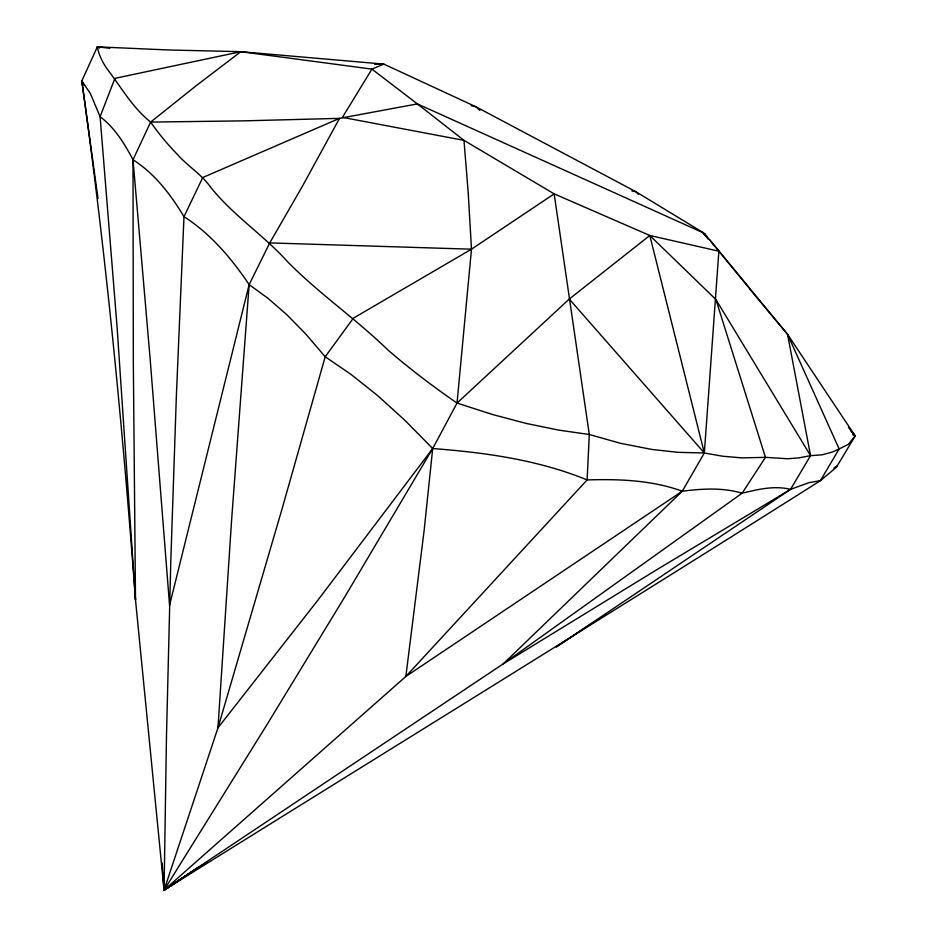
<?xml version="1.0" encoding="UTF-8"?>
<svg xmlns="http://www.w3.org/2000/svg" width="937" height="937" viewBox="0 0 937 937"><rect width="100%" height="100%" fill="white"/><g stroke="black" fill="none" stroke-linecap="round" stroke-linejoin="round"><path stroke-width="1.41" d="M98.022 198.562L81.812 80.945L90.303 93.384L100.095 116.703L117.031 326.334L135.502 599.856C122.63 426.429 105.858 253.213 81.812 80.945L97.343 46.85L168.578 49.977L240.821 51.687L371.942 69.115L417.375 103.902L703.3 232.833L705.573 235.62L703.078 232.54L635.673 191.593L475.855 106.748L383.854 64.114L240.821 51.687L196.419 85.525L150.646 122.079L133.007 159.758L133.335 363.029L135.502 599.856L164.069 890.15C382.811 753.559 602.526 618.549 820.449 480.646L836.343 467.317L855.188 435.939L787.548 334.31L709.777 240.013M162.101 862.93L164.069 890.15L503.274 663.853L682.277 491.211L704.343 452.993L718.866 251.21L649.798 235.48L554.165 193.865L463.979 140.363L417.375 103.902L339.522 118.355L202.767 177.515L183.98 216.681L176.32 397.03L170.803 561.122L166.481 736.095L164.069 890.15L206.702 862.239M109.746 48.255L97.343 46.85C98.959 55.541 103.117 63.599 108.376 70.626C121.787 88.23 132.937 108.013 150.646 122.079L244.17 120.85L339.522 118.355L302.393 186.287L269.751 242.906L249.137 284.614L231.556 520.749L217.97 727.826L164.069 890.15L198.609 867.252M374.753 64.384L383.854 64.114L371.942 69.115L342.427 117.359L463.979 140.363L468.231 192.928L471.487 249.195L457.033 403.074L432.695 448.542L344.734 596.963L266.53 725.379L164.069 890.15L198.293 867.428M164.877 886.215L164.069 890.15L167.36 887.28M133.007 159.758C154.828 173.638 170.862 194.767 183.98 216.681C210.708 233.781 231.58 258.495 249.137 284.614L169.562 605.267L150.213 359.761L133.007 159.758C124.598 143.759 114.747 127.725 100.095 116.703L114.911 78.357L240.821 51.687M165.345 887.702L164.069 890.15L405.85 676.467L587.124 479.931L589.291 434.51L554.165 193.865L471.487 249.195L353.319 318.205L325.198 356.763L281.838 509.669L217.97 727.826L318.053 599.949L432.695 448.542C485.12 452.512 538.166 459.868 587.124 479.931C619.076 478.924 651.953 480.119 682.277 491.211C702.094 488.681 722.743 487.381 742.116 493.225C757.787 489.395 774.501 485.331 790.547 489.372L808.971 482.649L820.449 480.646L839.13 448.917L848.325 444.396L855.188 435.939L848.418 427.319M590.029 624.604L556.273 646.952L790.547 489.372L810.564 455.663L787.548 334.31L749.448 288.655M787.548 334.31L839.13 448.917L832.712 451.927L822.159 454.808L810.564 455.663L715.903 299.535L649.798 235.48L569.263 299.055L457.033 403.074C433.187 386.63 410.101 369.061 388.129 350.192C356.224 319.037 319.201 293.855 287.893 262.032C263.508 234.953 232.259 214.901 209.677 185.948C200.705 173.825 187.529 165.837 177.538 154.593C167.711 144.509 158.658 133.663 150.646 122.079M682.277 491.211L405.85 676.467L424.156 530.319L432.695 448.542L404.913 420.338L377.763 395.707L351.199 374.542L325.198 356.763L306.059 334.333L287.015 314.891L268.052 298.353L249.137 284.614M592.278 623.128L594.515 621.653M833.895 468.137L837.092 466.146L834.82 467.469M790.547 489.372L656.392 569.942L503.274 663.853L742.116 493.225L765.47 457.35L715.903 299.535M810.564 455.663L798.711 457.9L787.63 458.755L765.47 457.35L741.811 457.888L722.532 456.202L704.343 452.993L677.978 452.337L651.894 449.455L620.599 443.33L589.291 434.51L558.71 430.106L526.535 423.501L492.663 414.552L457.033 403.074M269.751 242.906L471.487 249.195M631.831 190.996L635.673 191.593L638.261 194.275M471.182 105.752L475.855 106.748L479.873 110.437M852.787 434.709L855.188 435.939L850.609 430.575M97.343 46.85L99.591 48.033M703.3 232.833L707.119 236.756M569.263 299.055L704.343 452.993L649.798 235.48M748.921 287.671L704.472 233.536L705.713 235.702M705.901 236.019L708.313 239.392M703.078 232.54L704.378 234.824M81.812 80.945L83.545 84.822"/></g></svg>
